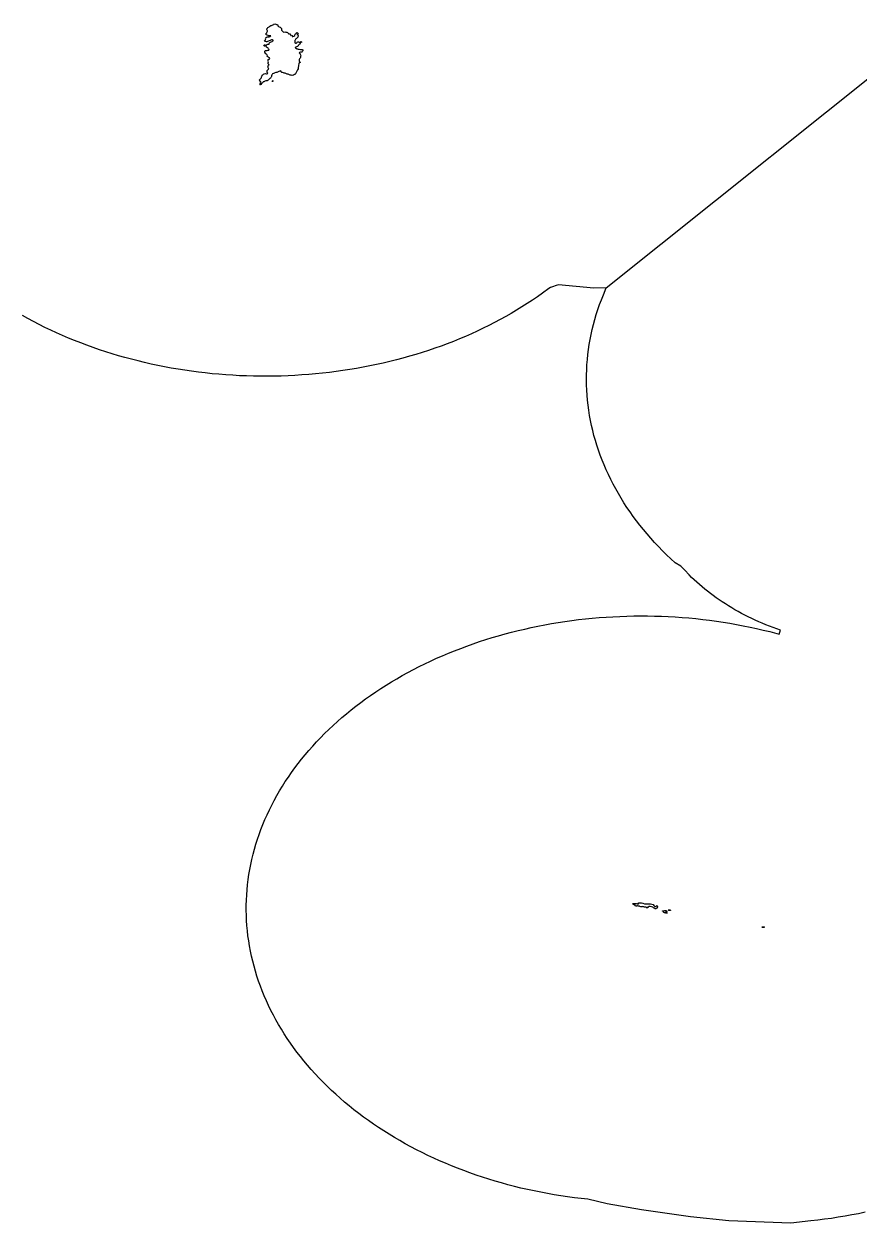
# Model space of a CAD drawing. Header units: metres. Extents: x 13.21 to 19.52, y 42.14 to 46.62.
# Drawn here: x 15.834 to 16.404, y 42.176 to 42.995 of the extents above; entities that cross this region are included whole.
import ezdxf

# ---------------------------------------------------------------- set-up
doc = ezdxf.new("R2010")
doc.units = ezdxf.units.M
doc.header["$MEASUREMENT"] = 0
doc.layers.add('granica', color=2, linetype='Continuous')
doc.layers.add('hr', color=9, linetype='Continuous')

msp = doc.modelspace()

# ---------------------------------------------------------------- linework, layer by layer
at = {"layer": 'granica'}
for points in [[(16.23116, 42.81436), (16.45592, 42.99425)], [(16.40781, 42.18357), (16.40323, 42.18262), (16.39863, 42.18173), (16.39401, 42.1809), (16.38938, 42.18013), (16.38473, 42.17943), (16.38005, 42.17878), (16.37538, 42.17819), (16.37069, 42.17766), (16.35712, 42.17624), (16.3147, 42.17769), (16.2886, 42.18054), (16.25522, 42.18515), (16.23164, 42.18935), (16.21866, 42.19241), (16.20938, 42.19349), (16.20476, 42.1941), (16.20015, 42.19479), (16.19556, 42.19554), (16.19099, 42.19634), (16.18644, 42.1972), (16.18191, 42.19812), (16.17741, 42.1991), (16.17293, 42.20013), (16.16846, 42.20123), (16.16404, 42.20238), (16.15963, 42.2036), (16.15526, 42.20486), (16.15091, 42.20618), (16.1466, 42.20757), (16.14232, 42.20899), (16.13807, 42.21048), (16.13386, 42.21203), (16.12968, 42.21363), (16.12555, 42.21528), (16.12145, 42.21699), (16.1174, 42.21875), (16.11339, 42.22056), (16.10941, 42.22242), (16.10548, 42.22434), (16.1016, 42.2263), (16.09776, 42.22831), (16.09398, 42.23038), (16.09023, 42.23249), (16.08654, 42.23464), (16.08291, 42.23685), (16.07932, 42.23911), (16.07579, 42.2414), (16.07231, 42.24375), (16.06888, 42.24614), (16.06551, 42.24858), (16.0622, 42.25105), (16.05896, 42.25358), (16.05576, 42.25613), (16.05263, 42.25874), (16.04955, 42.26138), (16.04656, 42.26407), (16.04359, 42.26679), (16.04072, 42.26955), (16.03791, 42.27234), (16.03516, 42.27517), (16.03247, 42.27803), (16.02986, 42.28093), (16.02731, 42.28386), (16.02483, 42.28684), (16.02242, 42.28983), (16.0201, 42.29286), (16.01782, 42.29592), (16.01563, 42.29901), (16.01351, 42.30212), (16.01146, 42.30527), (16.00948, 42.30843), (16.00757, 42.31163), (16.00575, 42.31484), (16.004, 42.31809), (16.00233, 42.32135), (16.00074, 42.32463), (15.99922, 42.32794), (15.99777, 42.33126), (15.99641, 42.33459), (15.99513, 42.33796), (15.99393, 42.34133), (15.9928, 42.34472), (15.99175, 42.34812), (15.99079, 42.35153), (15.9899, 42.35496), (15.98909, 42.35841), (15.98838, 42.36185), (15.98773, 42.36532), (15.98718, 42.36878), (15.98669, 42.37225), (15.9863, 42.37573), (15.98598, 42.37921), (15.98574, 42.3827), (15.98559, 42.38619), (15.98553, 42.38968), (15.98554, 42.39317), (15.98563, 42.39667), (15.98581, 42.40015), (15.98607, 42.40363), (15.98641, 42.40711), (15.98684, 42.41059), (15.98734, 42.41406), (15.98793, 42.41753), (15.98859, 42.42098), (15.98934, 42.42442), (15.99018, 42.42786), (15.99108, 42.43128), (15.99208, 42.4347), (15.99316, 42.4381), (15.99431, 42.44148), (15.99554, 42.44486), (15.99685, 42.4482), (15.99824, 42.45154), (15.99971, 42.45486), (16.00126, 42.45815), (16.00289, 42.46143), (16.00459, 42.46469), (16.00637, 42.46792), (16.00822, 42.47112), (16.01015, 42.47431), (16.01216, 42.47747), (16.01424, 42.4806), (16.01639, 42.48371), (16.01862, 42.48678), (16.02092, 42.48983), (16.02329, 42.49285), (16.02573, 42.49583), (16.02824, 42.49879), (16.03082, 42.50171), (16.03348, 42.5046), (16.0362, 42.50746), (16.03898, 42.51027), (16.04183, 42.51305), (16.04475, 42.51579), (16.04773, 42.5185), (16.05078, 42.52116), (16.05389, 42.52379), (16.05706, 42.52637), (16.0603, 42.52892), (16.06357, 42.53142), (16.06693, 42.53389), (16.07034, 42.53629), (16.0738, 42.53866), (16.07732, 42.54099), (16.08089, 42.54328), (16.08452, 42.5455), (16.0882, 42.5477), (16.09193, 42.54984), (16.09572, 42.55192), (16.09954, 42.55396), (16.10343, 42.55595), (16.10735, 42.55789), (16.11132, 42.55978), (16.11533, 42.56162), (16.11939, 42.56341), (16.12349, 42.56513), (16.12763, 42.56681), (16.13181, 42.56843), (16.13602, 42.57001), (16.14028, 42.57153), (16.14457, 42.57299), (16.14889, 42.5744), (16.15324, 42.57574), (16.15764, 42.57703), (16.16205, 42.57827), (16.1665, 42.57945), (16.17097, 42.58057), (16.17547, 42.58163), (16.18, 42.58264), (16.18454, 42.58358), (16.18912, 42.58446), (16.1937, 42.58529), (16.19831, 42.58606), (16.20294, 42.58676), (16.20758, 42.58742), (16.21223, 42.58801), (16.21691, 42.58853), (16.22158, 42.589), (16.22627, 42.58941), (16.23098, 42.58975), (16.23569, 42.59003), (16.24039, 42.59026), (16.24512, 42.59043), (16.24984, 42.59052), (16.25457, 42.59056), (16.25929, 42.59054), (16.26401, 42.59046), (16.26873, 42.59032), (16.27344, 42.59011), (16.27816, 42.58985), (16.28287, 42.58953), (16.28756, 42.58914), (16.29224, 42.58869), (16.29691, 42.58818), (16.30158, 42.58761), (16.30622, 42.58698), (16.31085, 42.5863), (16.31546, 42.58555), (16.32007, 42.58474), (16.32464, 42.58387), (16.32919, 42.58295), (16.33372, 42.58196), (16.33823, 42.58092), (16.34271, 42.57982), (16.3491, 42.57813), (16.3499, 42.58081), (16.34749, 42.58165), (16.34496, 42.58257), (16.34247, 42.58353), (16.34, 42.58452), (16.33754, 42.58553), (16.33513, 42.58659), (16.33273, 42.58767), (16.33036, 42.58879), (16.328, 42.58993), (16.32569, 42.59109), (16.32341, 42.5923), (16.32113, 42.59353), (16.3189, 42.59479), (16.3167, 42.59608), (16.31453, 42.5974), (16.31239, 42.59874), (16.31028, 42.60012), (16.3082, 42.60151), (16.30616, 42.60294), (16.30415, 42.60439), (16.30218, 42.60587), (16.30024, 42.60737), (16.29833, 42.6089), (16.29646, 42.61045), (16.29464, 42.61202), (16.29284, 42.61362), (16.29108, 42.61525), (16.28937, 42.61689), (16.28767, 42.61858), (16.28463, 42.62176), (16.28194, 42.62459), (16.27809, 42.62681), (16.27517, 42.62952), (16.2723, 42.63226), (16.26949, 42.63504), (16.26676, 42.63786), (16.26409, 42.64071), (16.2615, 42.64359), (16.25896, 42.6465), (16.2565, 42.64946), (16.25411, 42.65244), (16.25178, 42.65545), (16.24952, 42.65849), (16.24735, 42.66155), (16.24524, 42.66466), (16.2432, 42.66777), (16.24125, 42.67092), (16.23936, 42.6741), (16.23755, 42.67729), (16.23582, 42.68051), (16.23415, 42.68376), (16.23258, 42.68702), (16.23108, 42.6903), (16.22965, 42.6936), (16.2283, 42.69691), (16.22702, 42.70025), (16.22584, 42.70361), (16.22473, 42.70698), (16.2237, 42.71035), (16.22274, 42.71375), (16.22188, 42.71715), (16.22108, 42.72056), (16.22037, 42.72399), (16.21974, 42.72742), (16.2192, 42.73087), (16.21873, 42.73432), (16.21835, 42.73776), (16.21804, 42.74122), (16.21782, 42.74469), (16.21768, 42.74815), (16.21763, 42.75161), (16.21765, 42.75508), (16.21776, 42.75855), (16.21795, 42.762), (16.21823, 42.76546), (16.21858, 42.76892), (16.21902, 42.77237), (16.21953, 42.77581), (16.22013, 42.77925), (16.2208, 42.78268), (16.22157, 42.7861), (16.22241, 42.7895), (16.22334, 42.7929), (16.22434, 42.79629), (16.22542, 42.79966), (16.22658, 42.80301), (16.22782, 42.80635), (16.22915, 42.80968), (16.23116, 42.81436), (16.22272, 42.81428), (16.19851, 42.81647), (16.19696, 42.81599), (16.19452, 42.81523), (16.19298, 42.81475), (16.19204, 42.81404), (16.18759, 42.81075), (16.18418, 42.80834), (16.1807, 42.80598), (16.17717, 42.80366), (16.17359, 42.80139), (16.16995, 42.79916), (16.16627, 42.79699), (16.16252, 42.79486), (16.15874, 42.79277), (16.1549, 42.79075), (16.15102, 42.78876), (16.14708, 42.78683), (16.14311, 42.78495), (16.13909, 42.78312), (16.13504, 42.78134), (16.13093, 42.7796), (16.12679, 42.77793), (16.12261, 42.77631), (16.11839, 42.77475), (16.11413, 42.77323), (16.10984, 42.77177), (16.10551, 42.77037), (16.10116, 42.76903), (16.09678, 42.76773), (16.09235, 42.7665), (16.08791, 42.76533), (16.08343, 42.7642), (16.07894, 42.76314), (16.07441, 42.76213), (16.06988, 42.76119), (16.0653, 42.7603), (16.06071, 42.75947), (16.05611, 42.7587), (16.05148, 42.75798), (16.04684, 42.75734), (16.04219, 42.75674), (16.03752, 42.75621), (16.03284, 42.75573), (16.02815, 42.75532), (16.02345, 42.75498), (16.01875, 42.75467), (16.01403, 42.75445), (16.00932, 42.75427), (16.00459, 42.75416), (15.99987, 42.75411), (15.99515, 42.75412), (15.99043, 42.75419), (15.98571, 42.75432), (15.98099, 42.75451), (15.97628, 42.75477), (15.97157, 42.75508), (15.96688, 42.75544), (15.96219, 42.75588), (15.95752, 42.75637), (15.95285, 42.75693), (15.94819, 42.75754), (15.94357, 42.75821), (15.93895, 42.75894), (15.93435, 42.75973), (15.92977, 42.76058), (15.9252, 42.76149), (15.92067, 42.76245), (15.91616, 42.76348), (15.91166, 42.76456), (15.9072, 42.7657), (15.90277, 42.76689), (15.89835, 42.76815), (15.89398, 42.76946), (15.88964, 42.77082), (15.88532, 42.77225), (15.88104, 42.77372), (15.8768, 42.77524), (15.87259, 42.77683), (15.86842, 42.77847), (15.86429, 42.78016), (15.8602, 42.78191), (15.85615, 42.7837), (15.85215, 42.78555), (15.84819, 42.78745), (15.84427, 42.7894), (15.8404, 42.7914), (15.83659, 42.79344), (15.83281, 42.79554)]]:
    msp.add_lwpolyline(points, dxfattribs=at)
at = {"layer": 'hr'}
for points in [[(15.99485, 42.95666), (15.9952, 42.95699), (15.99543, 42.95725), (15.99562, 42.95762), (15.996, 42.95792), (15.99601, 42.95842), (15.99605, 42.95886), (15.99625, 42.95916), (15.99644, 42.95949), (15.99675, 42.95981), (15.997, 42.96009), (15.9973, 42.9603), (15.99782, 42.9606), (15.99854, 42.96066), (15.99921, 42.96059), (15.99978, 42.96058), (16.00017, 42.96104), (15.99988, 42.96143), (15.99979, 42.96182), (15.99973, 42.96198), (15.99966, 42.96218), (15.9997, 42.96256), (15.99983, 42.96285), (16.00014, 42.96327), (16.00042, 42.96347), (16.00083, 42.96375), (16.00066, 42.96417), (16.00041, 42.96452), (16.00035, 42.96491), (16.00036, 42.96528), (16.00032, 42.96561), (16.00037, 42.966), (16.00078, 42.9664), (16.00112, 42.96673), (16.00071, 42.96702), (16.00054, 42.96737), (16.00054, 42.96804), (16.00064, 42.96868), (16.00054, 42.96923), (16.00048, 42.96954), (16.0004, 42.96989), (16.0005, 42.97028), (16.0008, 42.97049), (16.00122, 42.9706), (16.00169, 42.97082), (16.00128, 42.97143), (16.001, 42.97168), (16.00064, 42.97181), (16.00014, 42.97202), (15.99984, 42.97234), (15.99992, 42.97279), (15.99964, 42.97324), (15.99988, 42.97355), (15.99935, 42.97401), (15.99892, 42.9742), (15.99831, 42.97485), (15.99817, 42.97515), (15.99809, 42.97576), (15.99811, 42.97608), (15.99832, 42.97636), (15.99875, 42.97646), (15.9993, 42.9764), (15.99976, 42.97642), (16.00025, 42.97663), (16.00087, 42.97671), (16.00103, 42.97707), (16.00072, 42.97747), (16.00048, 42.97798), (16.00021, 42.97834), (15.9998, 42.97854), (15.99942, 42.97876), (15.99952, 42.97915), (15.99919, 42.9794), (15.99863, 42.97947), (15.99806, 42.97935), (15.99767, 42.97951), (15.99755, 42.97994), (15.99778, 42.98026), (15.9982, 42.98037), (15.99876, 42.98018), (15.99927, 42.98023), (15.99978, 42.98058), (16.00017, 42.98069), (16.00087, 42.98086), (16.00129, 42.98097), (16.0012, 42.98137), (16.00165, 42.98193), (16.00207, 42.98215), (16.0026, 42.98235), (16.00308, 42.98256), (16.0035, 42.98277), (16.0038, 42.98312), (16.00383, 42.9835), (16.00333, 42.98362), (16.00279, 42.98365), (16.00229, 42.9835), (16.00172, 42.98329), (16.00105, 42.98302), (16.00061, 42.98286), (16.00008, 42.98261), (15.99947, 42.98243), (15.99906, 42.98244), (15.99821, 42.98252), (15.99794, 42.98296), (15.99825, 42.98323), (15.99854, 42.98359), (15.99865, 42.9839), (15.99876, 42.98444), (15.99874, 42.98477), (15.99901, 42.98531), (15.99944, 42.98561), (15.99988, 42.98567), (16.00077, 42.98575), (16.00117, 42.98586), (16.00187, 42.986), (16.00236, 42.98634), (16.00159, 42.98647), (16.001, 42.98651), (16.00055, 42.98666), (15.99979, 42.98687), (15.99934, 42.9871), (15.99898, 42.98725), (15.9988, 42.98753), (15.99889, 42.98787), (15.99951, 42.98843), (15.9996, 42.98882), (15.99977, 42.9891), (16.00003, 42.98959), (15.9999, 42.98992), (15.99966, 42.9903), (15.99957, 42.99066), (15.99947, 42.99122), (16, 42.99163), (16.00022, 42.99211), (16.00071, 42.99229), (16.00117, 42.99262), (16.00166, 42.99305), (16.00234, 42.99343), (16.00273, 42.99358), (16.00328, 42.99372), (16.00385, 42.99386), (16.00413, 42.9943), (16.00448, 42.99449), (16.0051, 42.99453), (16.00563, 42.99439), (16.00612, 42.99419), (16.0068, 42.99416), (16.00703, 42.99365), (16.00705, 42.99332), (16.00749, 42.99284), (16.00805, 42.99255), (16.00871, 42.99228), (16.00905, 42.99195), (16.00956, 42.99153), (16.00964, 42.99125), (16.00953, 42.99092), (16.00952, 42.99033), (16.00976, 42.98997), (16.01031, 42.9897), (16.01073, 42.98926), (16.01115, 42.98903), (16.01173, 42.98908), (16.01258, 42.98896), (16.01314, 42.98887), (16.01367, 42.98865), (16.01405, 42.98832), (16.01408, 42.98802), (16.01461, 42.9878), (16.01522, 42.9879), (16.0154, 42.9877), (16.01557, 42.9875), (16.01559, 42.98706), (16.01585, 42.98673), (16.01639, 42.98681), (16.01678, 42.98663), (16.01675, 42.98626), (16.01672, 42.98595), (16.01718, 42.98598), (16.01789, 42.98616), (16.01856, 42.98657), (16.01868, 42.9871), (16.01881, 42.98744), (16.01919, 42.98772), (16.0196, 42.9881), (16.01983, 42.9885), (16.02023, 42.98876), (16.02041, 42.98841), (16.0207, 42.98817), (16.02089, 42.9879), (16.02051, 42.98759), (16.02007, 42.98734), (16.0206, 42.98711), (16.021, 42.98665), (16.02063, 42.98564), (16.02044, 42.98535), (16.02015, 42.98499), (16.01978, 42.98466), (16.01942, 42.98432), (16.01912, 42.98389), (16.0189, 42.98354), (16.01876, 42.98324), (16.0186, 42.98296), (16.01857, 42.98266), (16.01857, 42.98215), (16.01859, 42.98162), (16.0192, 42.98146), (16.01963, 42.98151), (16.01999, 42.98171), (16.02031, 42.98207), (16.02076, 42.9823), (16.02118, 42.98233), (16.02158, 42.98224), (16.02172, 42.98188), (16.02233, 42.98184), (16.02236, 42.9815), (16.02255, 42.9812), (16.02205, 42.98065), (16.02156, 42.98046), (16.02136, 42.98019), (16.02094, 42.97987), (16.02083, 42.97956), (16.02041, 42.97921), (16.01988, 42.97887), (16.01926, 42.97864), (16.01883, 42.97856), (16.01878, 42.97826), (16.01924, 42.97803), (16.01961, 42.9779), (16.01977, 42.9778), (16.02005, 42.97761), (16.02054, 42.97755), (16.02095, 42.97742), (16.02162, 42.97736), (16.02256, 42.97719), (16.02297, 42.97718), (16.02369, 42.97701), (16.02412, 42.97677), (16.02413, 42.97628), (16.02394, 42.97602), (16.0236, 42.97554), (16.02341, 42.97522), (16.02259, 42.97519), (16.02188, 42.97516), (16.02171, 42.97483), (16.0223, 42.97426), (16.02237, 42.97396), (16.02265, 42.97349), (16.02257, 42.97313), (16.02265, 42.97275), (16.02254, 42.97239), (16.02245, 42.97203), (16.02243, 42.97173), (16.02229, 42.97116), (16.02183, 42.97067), (16.02165, 42.97039), (16.02155, 42.97008), (16.02155, 42.96974), (16.02158, 42.96934), (16.02175, 42.9688), (16.02218, 42.96855), (16.02239, 42.96815), (16.02135, 42.96786), (16.02114, 42.966), (16.02101, 42.96491), (16.02085, 42.96449), (16.02081, 42.96391), (16.02042, 42.96317), (16.02035, 42.9627), (16.02006, 42.96231), (16.01985, 42.96189), (16.01942, 42.96097), (16.01911, 42.96054), (16.01878, 42.96013), (16.01844, 42.95997), (16.0177, 42.9596), (16.01691, 42.95948), (16.0161, 42.95954), (16.01547, 42.9597), (16.01501, 42.95992), (16.01407, 42.9603), (16.01344, 42.96032), (16.01301, 42.96059), (16.01212, 42.96088), (16.01144, 42.96102), (16.01097, 42.96113), (16.01021, 42.96133), (16.00983, 42.9615), (16.00941, 42.96182), (16.00942, 42.96239), (16.00893, 42.96248), (16.00843, 42.96226), (16.00777, 42.96204), (16.00722, 42.96188), (16.00672, 42.96167), (16.00632, 42.96149), (16.00563, 42.96136), (16.00503, 42.96122), (16.00474, 42.96094), (16.0041, 42.96077), (16.0035, 42.9606), (16.00321, 42.96011), (16.00291, 42.95979), (16.00275, 42.95911), (16.00267, 42.95871), (16.00254, 42.95832), (16.00226, 42.95793), (16.00196, 42.95761), (16.00163, 42.95724), (16.0012, 42.9569), (16.00084, 42.95659), (16.00045, 42.95626), (15.99993, 42.95591), (15.9997, 42.95567), (15.99888, 42.95575), (15.99822, 42.95551), (15.99788, 42.95531), (15.99751, 42.95515), (15.99714, 42.95495), (15.99689, 42.95467), (15.99659, 42.95441), (15.99628, 42.95416), (15.99598, 42.95389), (15.99553, 42.9538), (15.99514, 42.95372), (15.99485, 42.95403), (15.99533, 42.95426), (15.99574, 42.95467), (15.99556, 42.95499), (15.99518, 42.95518), (15.99485, 42.95555), (15.99472, 42.95582), (15.99471, 42.95598), (15.99465, 42.9561), (15.99461, 42.95623), (15.99461, 42.95637), (15.99473, 42.95654), (15.99485, 42.95666)], [(16.02233, 42.98184), (16.02235, 42.98214), (16.02271, 42.98247), (16.02322, 42.98243), (16.02333, 42.98206), (16.02282, 42.98193), (16.02233, 42.98184)], [(15.99485, 42.95322), (15.99525, 42.95346), (15.99552, 42.9535), (15.99585, 42.95347), (15.99556, 42.95319), (15.99525, 42.95298), (15.99485, 42.95322)], [(16.00337, 42.95512), (16.00338, 42.9557), (16.00362, 42.95594), (16.00388, 42.9557), (16.0037, 42.9554), (16.00337, 42.95512)], [(16.26619, 42.39179), (16.26626, 42.39159), (16.26618, 42.39147), (16.26587, 42.39148), (16.26589, 42.39124), (16.26583, 42.39109), (16.26554, 42.39109), (16.26541, 42.39101), (16.26527, 42.39062), (16.26497, 42.39056), (16.26439, 42.39073), (16.26384, 42.39103), (16.26345, 42.3914), (16.26282, 42.39183), (16.26195, 42.39201), (16.26106, 42.39216), (16.2604, 42.39216), (16.25969, 42.3917), (16.25951, 42.3917), (16.25953, 42.39127), (16.25926, 42.39128), (16.25919, 42.39151), (16.25895, 42.39147), (16.25884, 42.39124), (16.25871, 42.39116), (16.25869, 42.3916), (16.25814, 42.39184), (16.25726, 42.39189), (16.25668, 42.39201), (16.25628, 42.39213), (16.2561, 42.39223), (16.25528, 42.3921), (16.25464, 42.39211), (16.25412, 42.39231), (16.25391, 42.39245), (16.25346, 42.39246), (16.2528, 42.39254), (16.25246, 42.39278), (16.25209, 42.39263), (16.25184, 42.39241), (16.25163, 42.3924), (16.25092, 42.39282), (16.25074, 42.39313), (16.25059, 42.39332), (16.25024, 42.39334), (16.25003, 42.39344), (16.24999, 42.39363), (16.24967, 42.39376), (16.24935, 42.3938), (16.24928, 42.39401), (16.24955, 42.39419), (16.2501, 42.39432), (16.25069, 42.39437), (16.25146, 42.39435), (16.25225, 42.39412), (16.25312, 42.39394), (16.25286, 42.39445), (16.25329, 42.39476), (16.25422, 42.39477), (16.25525, 42.39468), (16.25609, 42.39443), (16.25715, 42.39417), (16.25789, 42.39408), (16.25832, 42.39413), (16.25916, 42.39412), (16.26011, 42.39413), (16.26125, 42.39404), (16.26223, 42.39385), (16.26302, 42.39365), (16.26357, 42.39303), (16.26406, 42.39248), (16.26437, 42.3923), (16.26474, 42.39233), (16.2653, 42.3925), (16.26549, 42.39274), (16.26563, 42.39291), (16.26594, 42.39266), (16.26598, 42.3922), (16.26619, 42.39179)], [(16.2695, 42.38928), (16.27006, 42.3894), (16.27041, 42.38933), (16.2707, 42.38939), (16.27118, 42.38952), (16.27173, 42.38949), (16.2722, 42.38925), (16.27249, 42.389), (16.27248, 42.38878), (16.27211, 42.38863), (16.27158, 42.38856), (16.27173, 42.38834), (16.27237, 42.38807), (16.27257, 42.38772), (16.27236, 42.38764), (16.27183, 42.38767), (16.27138, 42.38801), (16.27083, 42.38803), (16.27035, 42.38814), (16.27018, 42.38841), (16.27028, 42.38863), (16.2701, 42.38877), (16.26982, 42.38901), (16.2695, 42.38911), (16.2695, 42.38928)], [(16.27387, 42.39008), (16.27405, 42.39004), (16.27455, 42.39002), (16.27489, 42.38983), (16.27502, 42.38954), (16.27478, 42.38946), (16.2743, 42.38949), (16.27375, 42.38955), (16.2733, 42.38987), (16.27338, 42.39005), (16.27387, 42.39008)], [(16.33839, 42.37844), (16.33885, 42.37835), (16.33907, 42.37819), (16.33892, 42.378), (16.33849, 42.37798), (16.33781, 42.37799), (16.33749, 42.37818), (16.33759, 42.37829), (16.33792, 42.37839), (16.33839, 42.37844)]]:
    msp.add_lwpolyline(points, close=True, dxfattribs=at)

doc.saveas('drawing.dxf')
